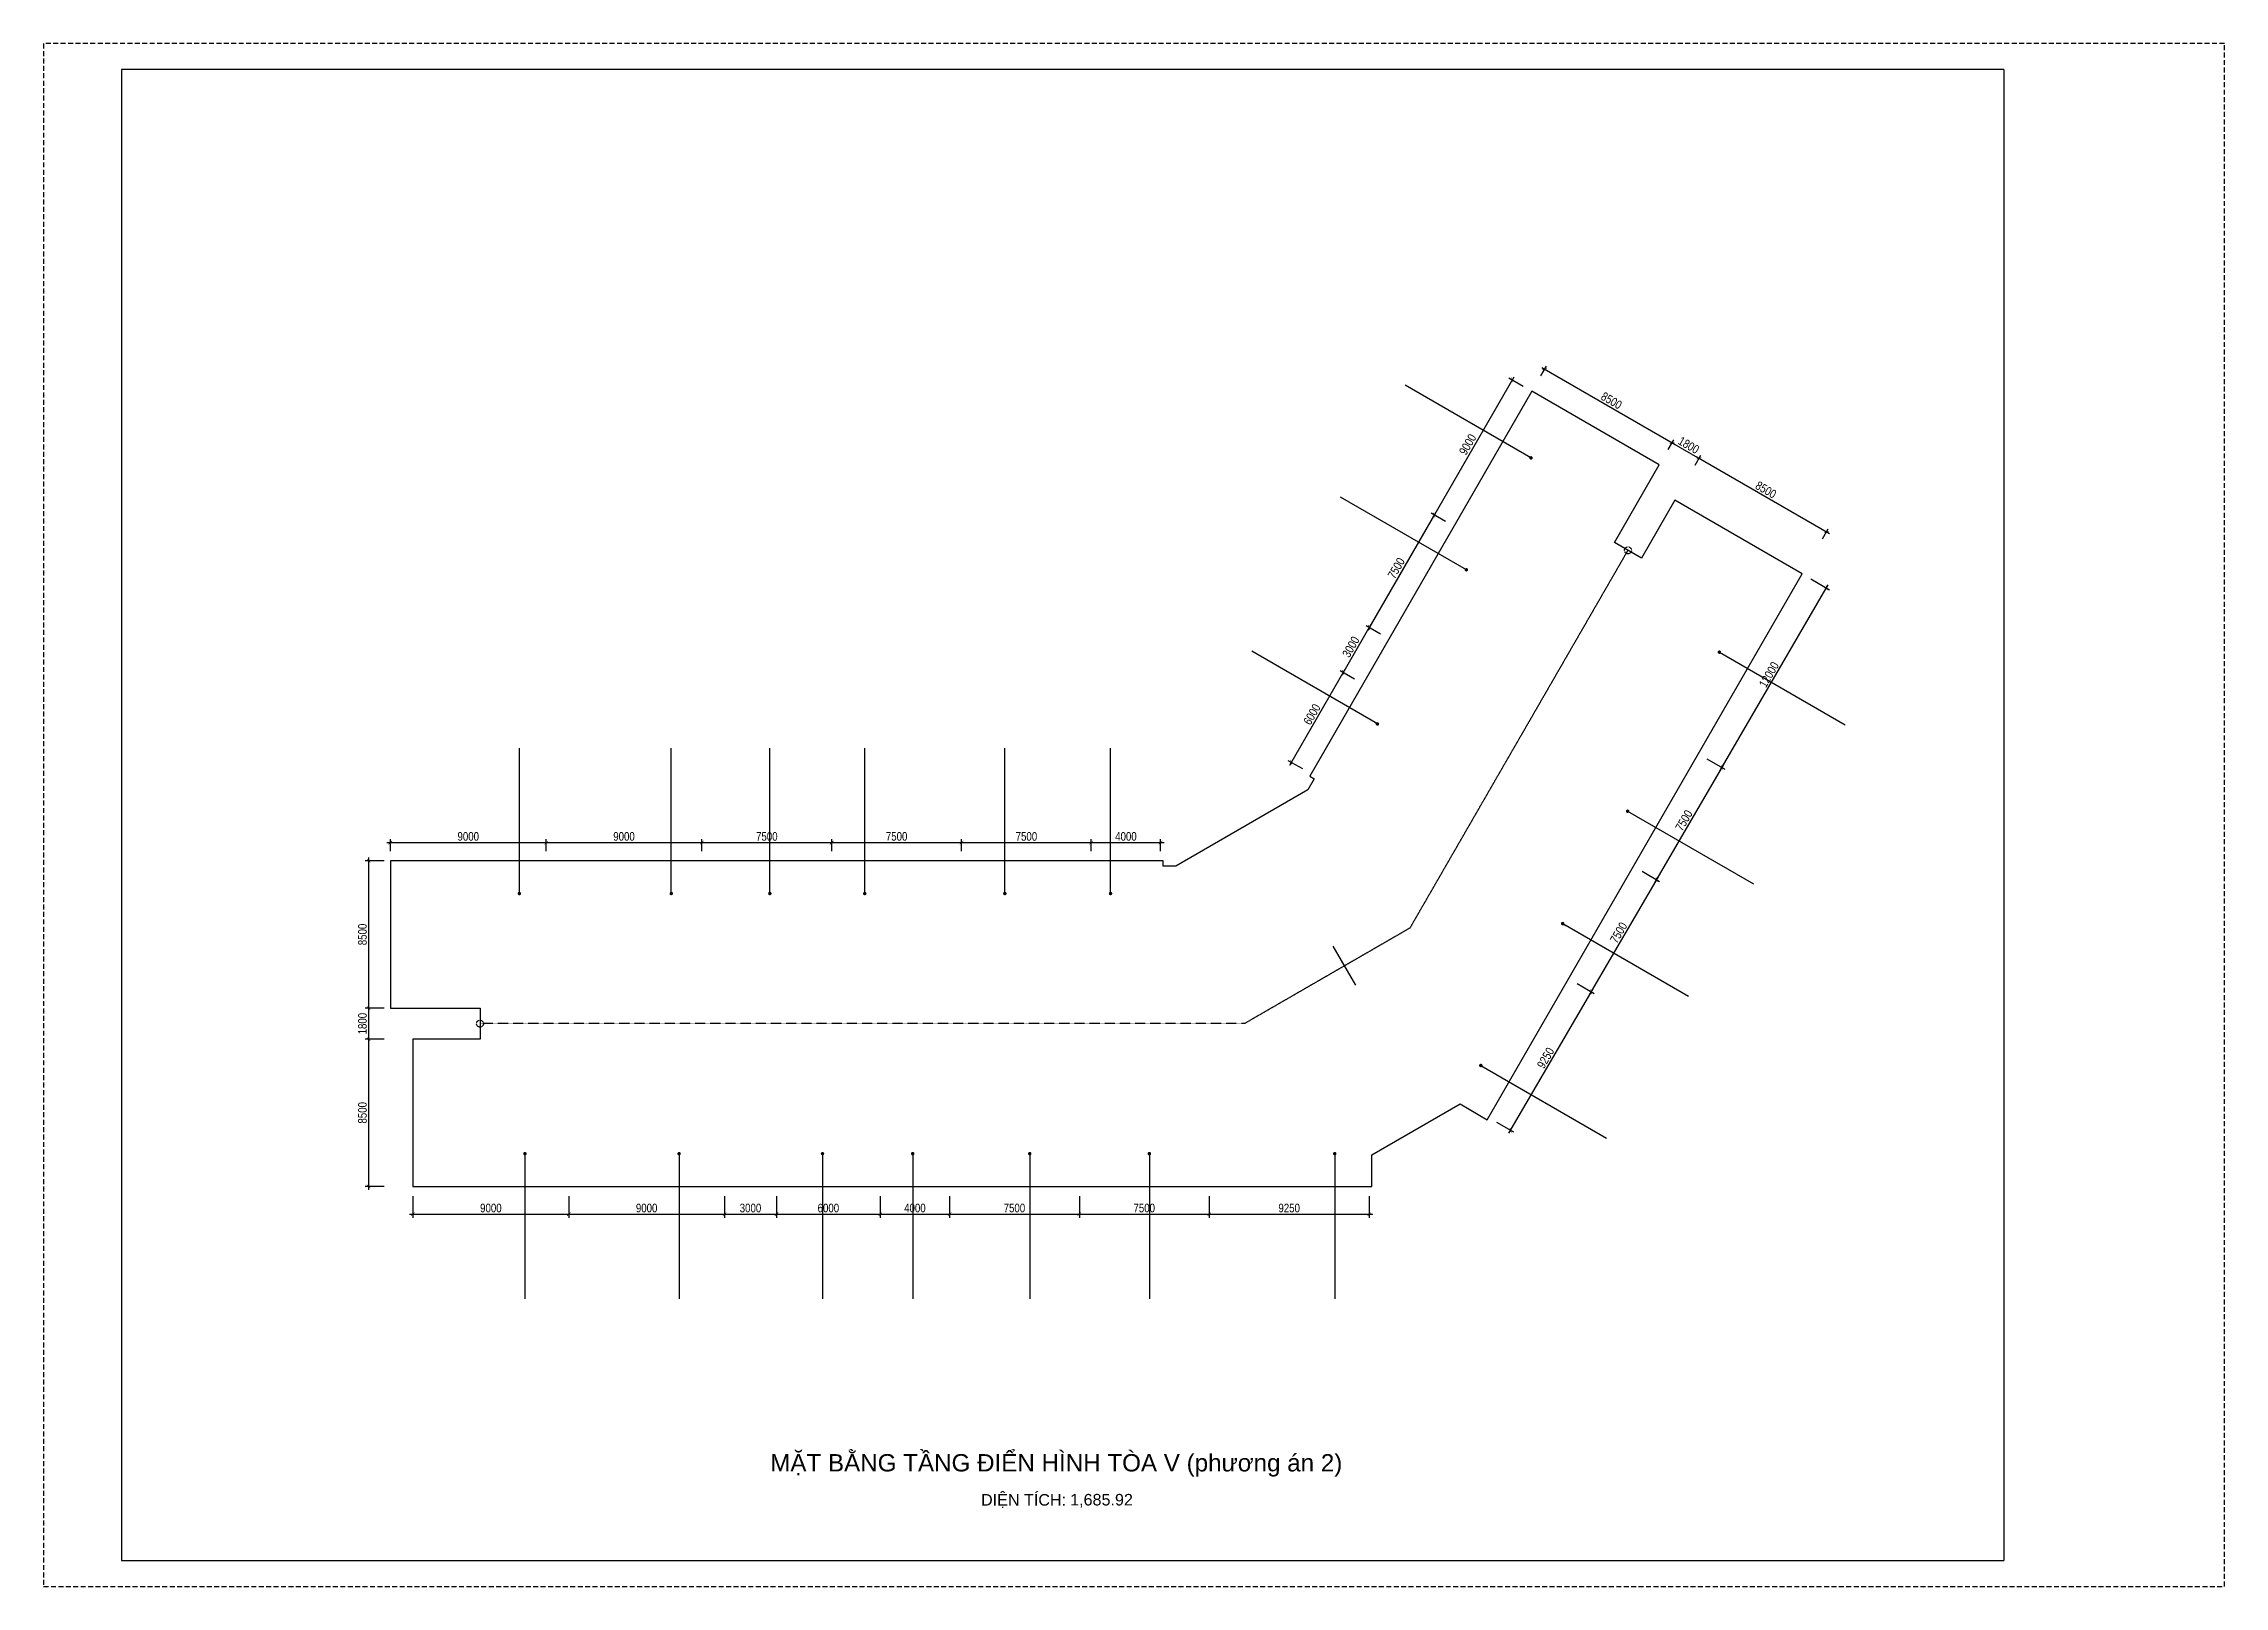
# Model space of a CAD drawing. Header units: millimetres. Extents: x 43 to 126043, y -89269 to -169.
import ezdxf
from ezdxf.enums import TextEntityAlignment as Align

# ---------------------------------------------------------------- set-up
doc = ezdxf.new("R2010")
doc.units = ezdxf.units.MM
doc.linetypes.add('HIDDEN', pattern=[9.525, 6.35, -3.175])
doc.layers.get('0').update_dxf_attribs({"color": 231})
doc.layers.get('DefPoints').update_dxf_attribs({"color": 191})
doc.layers.add('A-DIMS', color=8, linetype='Continuous')
doc.layers.add('MDI-BAO', color=1, linetype='Continuous')
doc.layers.add('A-TEXT', color=255, linetype='Continuous', lineweight=25)
doc.layers.add('MDI-HANHLANG', color=5, linetype='HIDDEN', plot=False)
doc.styles.add('250602-MB CO CAU CĂN HO X1-3A-1$0$style1', font='arial.ttf')
doc.styles.add('VTK_Arial', font='arial.ttf', dxfattribs={"width": 0.8})
doc.dimstyles.new('250602-MB CO CAU CĂN HO X1-3A-1$0$Dim_50', dxfattribs={"dimscale": 50, "dimtxt": 2, "dimasz": 1.5, "dimexe": 1, "dimexo": 0, "dimgap": 1, "dimtad": 1, "dimdec": 0, "dimlfac": -1, "dimzin": 12, "dimdsep": 46, "dimtxsty": '250602-MB CO CAU CĂN HO X1-3A-1$0$style1', "dimblk1": '250602-MB CO CAU CĂN HO X1-3A-1$0$_ARCHTICK', "dimblk2": '250602-MB CO CAU CĂN HO X1-3A-1$0$_ARCHTICK', "dimsah": 1, "dimcen": 1.5, "dimdle": 1.5, "dimclrd": 256, "dimclre": 256, "dimclrt": 2, "dimadec": 1, "dimazin": 3, "dimtm": 1e-09, "dimtfac": 0.416667, "dimtdec": 0, "dimtix": 1, "dimtmove": 2, "dimatfit": 3, "dimfxl": 7, "dimfxlon": 1, "dimtolj": 1, "dimtzin": 0, "dimlwd": -1, "dimlwe": -1, "dimarcsym": 1})
doc.dimstyles.new('A-2.5-DIM200', dxfattribs={"dimscale": 200, "dimtxt": 2.5, "dimasz": 1, "dimexe": 1, "dimexo": 0, "dimgap": 0.5, "dimtad": 1, "dimdec": 0, "dimzin": 12, "dimdsep": 46, "dimtxsty": 'VTK_Arial', "dimblk": 'ARCHTICK', "dimcen": 0, "dimdle": 1, "dimclrd": 256, "dimclre": 256, "dimclrt": 7, "dimadec": 1, "dimazin": 3, "dimtfac": 1, "dimtdec": 0, "dimtmove": 0, "dimatfit": 2, "dimfxl": 20, "dimtolj": 1, "dimtzin": 0, "dimlwd": -1, "dimlwe": -1, "dimarcsym": 0})

# ---------------------------------------------------------------- blocks, each defined once
blk = doc.blocks.new('VTK-A1_BoKhungTen')
at = {"layer": 'DefPoints', "linetype": 'HIDDEN', "ltscale": 0.3}
blk.add_lwpolyline([(0, -594), (840, -594), (840, 0), (0, 0)], close=True, dxfattribs=at)
at = {"layer": 'DefPoints'}
for points in [[(755, -10), (30, -10), (30, -584), (755, -584)], [(755, -10), (755, -584)]]:
    blk.add_lwpolyline(points, dxfattribs=at)
blk = doc.blocks.new('250602-MB CO CAU CĂN HO X1-3A-1$0$_ARCHTICK')
at = {"color": 0, "linetype": 'ByBlock', "const_width": 0.15}
blk.add_lwpolyline([(-0.5, -0.5), (0.5, 0.5)], dxfattribs=at)
blk = doc.blocks.new('_ArchTick')
at = {"color": 0, "linetype": 'ByBlock', "const_width": 0.15}
blk.add_lwpolyline([(-0.5, -0.5), (0.5, 0.5)], dxfattribs=at)
blk = doc.blocks.new('*D37')
at = {"layer": 'A-DIMS', "transparency": 16777216}
for p, q in [((19878, -46313), (29278, -46313)), ((20078, -46802), (20078, -46113)), ((29078, -46802), (29078, -46113))]:
    blk.add_line(p, q, dxfattribs=at)
at = {"layer": 'DefPoints', "color": 0, "transparency": 16777216}
for p in [(29078, -46313), (20078, -46802), (29078, -46802)]:
    blk.add_point(p, dxfattribs=at)
at = {"layer": 'A-DIMS', "transparency": 16777216, "xscale": 200, "yscale": 200, "zscale": 200, "rotation": 180}
blk.add_blockref('_ArchTick', (20078, -46313), dxfattribs=at)
at = {"layer": 'A-DIMS', "transparency": 16777216, "xscale": 200, "yscale": 200, "zscale": 200}
blk.add_blockref('_ArchTick', (29078, -46313), dxfattribs=at)
at = {"layer": 'A-DIMS', "color": 7, "transparency": 16777216, "insert": (24578, -45958), "char_height": 500, "attachment_point": 5, "style": 'VTK_Arial'}
blk.add_mtext('\\A1;9000', dxfattribs=at)
blk = doc.blocks.new('*D38')
at = {"layer": 'A-DIMS', "transparency": 16777216}
for p, q in [((28878, -46313), (38278, -46313)), ((29078, -46802), (29078, -46113)), ((38078, -46802), (38078, -46113))]:
    blk.add_line(p, q, dxfattribs=at)
at = {"layer": 'DefPoints', "color": 0, "transparency": 16777216}
for p in [(38078, -46313), (29078, -46802), (38078, -46802)]:
    blk.add_point(p, dxfattribs=at)
at = {"layer": 'A-DIMS', "transparency": 16777216, "xscale": 200, "yscale": 200, "zscale": 200, "rotation": 180}
blk.add_blockref('_ArchTick', (29078, -46313), dxfattribs=at)
at = {"layer": 'A-DIMS', "transparency": 16777216, "xscale": 200, "yscale": 200, "zscale": 200}
blk.add_blockref('_ArchTick', (38078, -46313), dxfattribs=at)
at = {"layer": 'A-DIMS', "color": 7, "transparency": 16777216, "insert": (33578, -45958), "char_height": 500, "attachment_point": 5, "style": 'VTK_Arial'}
blk.add_mtext('\\A1;9000', dxfattribs=at)
blk = doc.blocks.new('*D39')
at = {"layer": 'A-DIMS', "transparency": 16777216}
for p, q in [((37878, -46313), (45778, -46313)), ((38078, -46802), (38078, -46113)), ((45578, -46802), (45578, -46113))]:
    blk.add_line(p, q, dxfattribs=at)
at = {"layer": 'DefPoints', "color": 0, "transparency": 16777216}
for p in [(45578, -46313), (38078, -46802), (45578, -46802)]:
    blk.add_point(p, dxfattribs=at)
at = {"layer": 'A-DIMS', "transparency": 16777216, "xscale": 200, "yscale": 200, "zscale": 200, "rotation": 180}
blk.add_blockref('_ArchTick', (38078, -46313), dxfattribs=at)
at = {"layer": 'A-DIMS', "transparency": 16777216, "xscale": 200, "yscale": 200, "zscale": 200}
blk.add_blockref('_ArchTick', (45578, -46313), dxfattribs=at)
at = {"layer": 'A-DIMS', "color": 7, "transparency": 16777216, "insert": (41828, -45958), "char_height": 500, "attachment_point": 5, "style": 'VTK_Arial'}
blk.add_mtext('\\A1;7500', dxfattribs=at)
blk = doc.blocks.new('*D40')
at = {"layer": 'A-DIMS', "transparency": 16777216}
for p, q in [((45378, -46313), (53278, -46313)), ((45578, -46802), (45578, -46113)), ((53078, -46801), (53078, -46113))]:
    blk.add_line(p, q, dxfattribs=at)
at = {"layer": 'DefPoints', "color": 0, "transparency": 16777216}
for p in [(53078, -46313), (45578, -46802), (53078, -46801)]:
    blk.add_point(p, dxfattribs=at)
at = {"layer": 'A-DIMS', "transparency": 16777216, "xscale": 200, "yscale": 200, "zscale": 200, "rotation": 180}
blk.add_blockref('_ArchTick', (45578, -46313), dxfattribs=at)
at = {"layer": 'A-DIMS', "transparency": 16777216, "xscale": 200, "yscale": 200, "zscale": 200}
blk.add_blockref('_ArchTick', (53078, -46313), dxfattribs=at)
at = {"layer": 'A-DIMS', "color": 7, "transparency": 16777216, "insert": (49328, -45958), "char_height": 500, "attachment_point": 5, "style": 'VTK_Arial'}
blk.add_mtext('\\A1;7500', dxfattribs=at)
blk = doc.blocks.new('*D41')
at = {"layer": 'A-DIMS', "transparency": 16777216}
for p, q in [((52878, -46313), (60778, -46313)), ((53078, -46801), (53078, -46113)), ((60578, -46801), (60578, -46113))]:
    blk.add_line(p, q, dxfattribs=at)
at = {"layer": 'DefPoints', "color": 0, "transparency": 16777216}
for p in [(60578, -46313), (53078, -46801), (60578, -46801)]:
    blk.add_point(p, dxfattribs=at)
at = {"layer": 'A-DIMS', "transparency": 16777216, "xscale": 200, "yscale": 200, "zscale": 200, "rotation": 180}
blk.add_blockref('_ArchTick', (53078, -46313), dxfattribs=at)
at = {"layer": 'A-DIMS', "transparency": 16777216, "xscale": 200, "yscale": 200, "zscale": 200}
blk.add_blockref('_ArchTick', (60578, -46313), dxfattribs=at)
at = {"layer": 'A-DIMS', "color": 7, "transparency": 16777216, "insert": (56828, -45958), "char_height": 500, "attachment_point": 5, "style": 'VTK_Arial'}
blk.add_mtext('\\A1;7500', dxfattribs=at)
blk = doc.blocks.new('*D42')
at = {"layer": 'A-DIMS', "transparency": 16777216}
for p, q in [((60378, -46313), (64778, -46313)), ((60578, -46801), (60578, -46113)), ((64578, -46801), (64578, -46113))]:
    blk.add_line(p, q, dxfattribs=at)
at = {"layer": 'DefPoints', "color": 0, "transparency": 16777216}
for p in [(64578, -46313), (60578, -46801), (64578, -46801)]:
    blk.add_point(p, dxfattribs=at)
at = {"layer": 'A-DIMS', "transparency": 16777216, "xscale": 200, "yscale": 200, "zscale": 200, "rotation": 180}
blk.add_blockref('_ArchTick', (60578, -46313), dxfattribs=at)
at = {"layer": 'A-DIMS', "transparency": 16777216, "xscale": 200, "yscale": 200, "zscale": 200}
blk.add_blockref('_ArchTick', (64578, -46313), dxfattribs=at)
at = {"layer": 'A-DIMS', "color": 7, "transparency": 16777216, "insert": (62578, -45958), "char_height": 500, "attachment_point": 5, "style": 'VTK_Arial'}
blk.add_mtext('\\A1;4000', dxfattribs=at)
blk = doc.blocks.new('*D43')
at = {"layer": 'A-DIMS', "transparency": 16777216}
for p, q in [((84982, -19426), (80282, -27566)), ((85538, -19977), (84709, -19499)), ((81038, -27772), (80209, -27293))]:
    blk.add_line(p, q, dxfattribs=at)
at = {"layer": 'DefPoints', "color": 0, "transparency": 16777216}
for p in [(85538, -19977, 0), (80382, -27393), (81038, -27772, 0)]:
    blk.add_point(p, dxfattribs=at)
at = {"layer": 'A-DIMS', "transparency": 16777216, "xscale": 200, "yscale": 200, "zscale": 200}
for p, rotation in [((84882, -19599), 60.00068437545922), ((80382, -27393), 240.0006843754592)]:
    blk.add_blockref('_ArchTick', p, dxfattribs=dict(at, rotation=rotation))
at = {"layer": 'A-DIMS', "color": 7, "transparency": 16777216, "insert": (82325, -23318), "char_height": 500, "attachment_point": 5, "rotation": 60.00068, "style": 'VTK_Arial'}
blk.add_mtext('\\A1;9000', dxfattribs=at)
blk = doc.blocks.new('*D44')
at = {"layer": 'A-DIMS', "transparency": 16777216}
for p, q in [((80482, -27220), (76533, -34062)), ((81038, -27772), (80209, -27293)), ((77289, -34267), (76459, -33788))]:
    blk.add_line(p, q, dxfattribs=at)
at = {"layer": 'DefPoints', "color": 0, "transparency": 16777216}
for p in [(81038, -27772, 0), (76633, -33888), (77289, -34267, 0)]:
    blk.add_point(p, dxfattribs=at)
at = {"layer": 'A-DIMS', "transparency": 16777216, "xscale": 200, "yscale": 200, "zscale": 200}
for p, rotation in [((80382, -27393), 60.00068437545922), ((76633, -33888), 240.0006843754592)]:
    blk.add_blockref('_ArchTick', p, dxfattribs=dict(at, rotation=rotation))
at = {"layer": 'A-DIMS', "color": 7, "transparency": 16777216, "insert": (78200, -30463), "char_height": 500, "attachment_point": 5, "rotation": 60.00068, "style": 'VTK_Arial'}
blk.add_mtext('\\A1;7500', dxfattribs=at)
blk = doc.blocks.new('*D45')
at = {"layer": 'A-DIMS', "transparency": 16777216}
for p, q in [((76733, -33715), (75033, -36660)), ((77289, -34267), (76459, -33788)), ((75789, -36865), (74959, -36386))]:
    blk.add_line(p, q, dxfattribs=at)
at = {"layer": 'DefPoints', "color": 0, "transparency": 16777216}
for p in [(77289, -34267, 0), (75133, -36486), (75789, -36865)]:
    blk.add_point(p, dxfattribs=at)
at = {"layer": 'A-DIMS', "transparency": 16777216, "xscale": 200, "yscale": 200, "zscale": 200}
for p, rotation in [((76633, -33888), 60.00068437545922), ((75133, -36486), 240.0006843754592)]:
    blk.add_blockref('_ArchTick', p, dxfattribs=dict(at, rotation=rotation))
at = {"layer": 'A-DIMS', "color": 7, "transparency": 16777216, "insert": (75575, -35010), "char_height": 500, "attachment_point": 5, "rotation": 60.00068, "style": 'VTK_Arial'}
blk.add_mtext('\\A1;3000', dxfattribs=at)
blk = doc.blocks.new('*D46')
at = {"layer": 'A-DIMS', "transparency": 16777216}
for p, q in [((75233, -36313), (72033, -41856)), ((75789, -36865), (74959, -36386)), ((72789, -42061), (71959, -41583))]:
    blk.add_line(p, q, dxfattribs=at)
at = {"layer": 'DefPoints', "color": 0, "transparency": 16777216}
for p in [(75789, -36865), (72133, -41683), (72789, -42061)]:
    blk.add_point(p, dxfattribs=at)
at = {"layer": 'A-DIMS', "transparency": 16777216, "xscale": 200, "yscale": 200, "zscale": 200}
for p, rotation in [((75133, -36486), 60.00068437545922), ((72133, -41683), 240.0006843754592)]:
    blk.add_blockref('_ArchTick', p, dxfattribs=dict(at, rotation=rotation))
at = {"layer": 'A-DIMS', "color": 7, "transparency": 16777216, "insert": (73325, -38907), "char_height": 500, "attachment_point": 5, "rotation": 60.00068, "style": 'VTK_Arial'}
blk.add_mtext('\\A1;6000', dxfattribs=at)
blk = doc.blocks.new('*D48')
at = {"layer": 'A-DIMS', "transparency": 16777216}
for p, q in [((21385, -66735), (21385, -67976)), ((30385, -66735), (30385, -67976)), ((21185, -67776), (30585, -67776))]:
    blk.add_line(p, q, dxfattribs=at)
at = {"layer": 'DefPoints', "color": 0, "transparency": 16777216}
for p in [(21385, -66735, 0), (30385, -66735, 0), (30385, -67776)]:
    blk.add_point(p, dxfattribs=at)
at = {"layer": 'A-DIMS', "transparency": 16777216, "xscale": 200, "yscale": 200, "zscale": 200, "rotation": 180}
blk.add_blockref('_ArchTick', (21385, -67776), dxfattribs=at)
at = {"layer": 'A-DIMS', "transparency": 16777216, "xscale": 200, "yscale": 200, "zscale": 200}
blk.add_blockref('_ArchTick', (30385, -67776), dxfattribs=at)
at = {"layer": 'A-DIMS', "color": 7, "transparency": 16777216, "insert": (25885, -67420), "char_height": 500, "attachment_point": 5, "style": 'VTK_Arial'}
blk.add_mtext('\\A1;9000', dxfattribs=at)
blk = doc.blocks.new('*D49')
at = {"layer": 'A-DIMS', "transparency": 16777216}
for p, q in [((30385, -66735), (30385, -67976)), ((39385, -66735), (39385, -67976)), ((30185, -67776), (39585, -67776))]:
    blk.add_line(p, q, dxfattribs=at)
at = {"layer": 'DefPoints', "color": 0, "transparency": 16777216}
for p in [(30385, -66735, 0), (39385, -66735, 0), (39385, -67776)]:
    blk.add_point(p, dxfattribs=at)
at = {"layer": 'A-DIMS', "transparency": 16777216, "xscale": 200, "yscale": 200, "zscale": 200}
for p, rotation in [((30385, -67776), 179.9999999999999), ((39385, -67776), 359.9999999999999)]:
    blk.add_blockref('_ArchTick', p, dxfattribs=dict(at, rotation=rotation))
at = {"layer": 'A-DIMS', "color": 7, "transparency": 16777216, "insert": (34885, -67420), "char_height": 500, "attachment_point": 5, "style": 'VTK_Arial'}
blk.add_mtext('\\A1;9000', dxfattribs=at)
blk = doc.blocks.new('*D50')
at = {"layer": 'A-DIMS', "transparency": 16777216}
for p, q in [((39385, -66735), (39385, -67976)), ((42385, -66735), (42385, -67976)), ((39185, -67776), (42585, -67776))]:
    blk.add_line(p, q, dxfattribs=at)
at = {"layer": 'DefPoints', "color": 0, "transparency": 16777216}
for p in [(39385, -66735, 0), (42385, -66735, 0), (42385, -67776)]:
    blk.add_point(p, dxfattribs=at)
at = {"layer": 'A-DIMS', "transparency": 16777216, "xscale": 200, "yscale": 200, "zscale": 200}
for p, rotation in [((39385, -67776), 179.9999999999999), ((42385, -67776), 359.9999999999999)]:
    blk.add_blockref('_ArchTick', p, dxfattribs=dict(at, rotation=rotation))
at = {"layer": 'A-DIMS', "color": 7, "transparency": 16777216, "insert": (40885, -67420), "char_height": 500, "attachment_point": 5, "style": 'VTK_Arial'}
blk.add_mtext('\\A1;3000', dxfattribs=at)
blk = doc.blocks.new('*D51')
at = {"layer": 'A-DIMS', "transparency": 16777216}
for p, q in [((42385, -66735), (42385, -67976)), ((48385, -66735), (48385, -67976)), ((42185, -67776), (48585, -67776))]:
    blk.add_line(p, q, dxfattribs=at)
at = {"layer": 'DefPoints', "color": 0, "transparency": 16777216}
for p in [(42385, -66735, 0), (48385, -66735, 0), (48385, -67776)]:
    blk.add_point(p, dxfattribs=at)
at = {"layer": 'A-DIMS', "transparency": 16777216, "xscale": 200, "yscale": 200, "zscale": 200}
for p, rotation in [((42385, -67776), 179.9999999999999), ((48385, -67776), 359.9999999999999)]:
    blk.add_blockref('_ArchTick', p, dxfattribs=dict(at, rotation=rotation))
at = {"layer": 'A-DIMS', "color": 7, "transparency": 16777216, "insert": (45385, -67420), "char_height": 500, "attachment_point": 5, "style": 'VTK_Arial'}
blk.add_mtext('\\A1;6000', dxfattribs=at)
blk = doc.blocks.new('*D52')
at = {"layer": 'A-DIMS', "transparency": 16777216}
for p, q in [((48385, -66735), (48385, -67976)), ((52385, -66735), (52385, -67976)), ((48185, -67776), (52585, -67776))]:
    blk.add_line(p, q, dxfattribs=at)
at = {"layer": 'DefPoints', "color": 0, "transparency": 16777216}
for p in [(48385, -66735, 0), (52385, -66735, 0), (52385, -67776)]:
    blk.add_point(p, dxfattribs=at)
at = {"layer": 'A-DIMS', "transparency": 16777216, "xscale": 200, "yscale": 200, "zscale": 200}
for p, rotation in [((48385, -67776), 179.9999999999999), ((52385, -67776), 359.9999999999999)]:
    blk.add_blockref('_ArchTick', p, dxfattribs=dict(at, rotation=rotation))
at = {"layer": 'A-DIMS', "color": 7, "transparency": 16777216, "insert": (50385, -67420), "char_height": 500, "attachment_point": 5, "style": 'VTK_Arial'}
blk.add_mtext('\\A1;4000', dxfattribs=at)
blk = doc.blocks.new('*D53')
at = {"layer": 'A-DIMS', "transparency": 16777216}
for p, q in [((52385, -66735), (52385, -67976)), ((59885, -66735), (59885, -67976)), ((52185, -67776), (60085, -67776))]:
    blk.add_line(p, q, dxfattribs=at)
at = {"layer": 'DefPoints', "color": 0, "transparency": 16777216}
for p in [(52385, -66735, 0), (59885, -66735, 0), (59885, -67776)]:
    blk.add_point(p, dxfattribs=at)
at = {"layer": 'A-DIMS', "transparency": 16777216, "xscale": 200, "yscale": 200, "zscale": 200}
for p, rotation in [((52385, -67776), 179.9999999999999), ((59885, -67776), 359.9999999999999)]:
    blk.add_blockref('_ArchTick', p, dxfattribs=dict(at, rotation=rotation))
at = {"layer": 'A-DIMS', "color": 7, "transparency": 16777216, "insert": (56135, -67420), "char_height": 500, "attachment_point": 5, "style": 'VTK_Arial'}
blk.add_mtext('\\A1;7500', dxfattribs=at)
blk = doc.blocks.new('*D54')
at = {"layer": 'A-DIMS', "transparency": 16777216}
for p, q in [((59885, -66735), (59885, -67976)), ((67385, -66735), (67385, -67976)), ((59685, -67776), (67585, -67776))]:
    blk.add_line(p, q, dxfattribs=at)
at = {"layer": 'DefPoints', "color": 0, "transparency": 16777216}
for p in [(59885, -66735, 0), (67385, -66735, 0), (67385, -67776)]:
    blk.add_point(p, dxfattribs=at)
at = {"layer": 'A-DIMS', "transparency": 16777216, "xscale": 200, "yscale": 200, "zscale": 200}
for p, rotation in [((59885, -67776), 179.9999999999999), ((67385, -67776), 359.9999999999999)]:
    blk.add_blockref('_ArchTick', p, dxfattribs=dict(at, rotation=rotation))
at = {"layer": 'A-DIMS', "color": 7, "transparency": 16777216, "insert": (63635, -67420), "char_height": 500, "attachment_point": 5, "style": 'VTK_Arial'}
blk.add_mtext('\\A1;7500', dxfattribs=at)
blk = doc.blocks.new('*D55')
at = {"layer": 'A-DIMS', "transparency": 16777216}
for p, q in [((67385, -66735), (67385, -67976)), ((76635, -66735), (76635, -67976)), ((67185, -67776), (76835, -67776))]:
    blk.add_line(p, q, dxfattribs=at)
at = {"layer": 'DefPoints', "color": 0, "transparency": 16777216}
for p in [(67385, -66735, 0), (76635, -66735, 0), (76635, -67776)]:
    blk.add_point(p, dxfattribs=at)
at = {"layer": 'A-DIMS', "transparency": 16777216, "xscale": 200, "yscale": 200, "zscale": 200}
for p, rotation in [((67385, -67776), 179.9999999999999), ((76635, -67776), 359.9999999999999)]:
    blk.add_blockref('_ArchTick', p, dxfattribs=dict(at, rotation=rotation))
at = {"layer": 'A-DIMS', "color": 7, "transparency": 16777216, "insert": (72010, -67420), "char_height": 500, "attachment_point": 5, "style": 'VTK_Arial'}
blk.add_mtext('\\A1;9250', dxfattribs=at)
blk = doc.blocks.new('*D56')
at = {"layer": 'A-DIMS', "transparency": 16777216}
for p, q in [((84705, -63098), (89564, -54761)), ((88648, -54459), (89636, -55035)), ((83990, -62451), (84978, -63026))]:
    blk.add_line(p, q, dxfattribs=at)
at = {"layer": 'DefPoints', "color": 0, "transparency": 16777216}
for p in [(88648, -54459, 0), (89463, -54934), (83990, -62451, 0)]:
    blk.add_point(p, dxfattribs=at)
at = {"layer": 'A-DIMS', "transparency": 16777216, "xscale": 200, "yscale": 200, "zscale": 200}
for p, rotation in [((89463, -54934), 59.76441976149293), ((84805, -62926), 239.7644197614929)]:
    blk.add_blockref('_ArchTick', p, dxfattribs=dict(at, rotation=rotation))
at = {"layer": 'A-DIMS', "color": 7, "transparency": 16777216, "insert": (86827, -58751), "char_height": 500, "attachment_point": 5, "rotation": 59.76442, "style": 'VTK_Arial'}
blk.add_mtext('\\A1;9250', dxfattribs=at)
blk = doc.blocks.new('*D57')
at = {"layer": 'A-DIMS', "transparency": 16777216}
for p, q in [((89363, -55107), (93341, -48281)), ((92398, -47964), (93413, -48555)), ((88648, -54459), (89636, -55035))]:
    blk.add_line(p, q, dxfattribs=at)
at = {"layer": 'DefPoints', "color": 0, "transparency": 16777216}
for p in [(92398, -47964, 0), (93240, -48454), (88648, -54459, 0)]:
    blk.add_point(p, dxfattribs=at)
at = {"layer": 'A-DIMS', "transparency": 16777216, "xscale": 200, "yscale": 200, "zscale": 200}
for p, rotation in [((93240, -48454), 59.76441976149292), ((89463, -54934), 239.7644197614929)]:
    blk.add_blockref('_ArchTick', p, dxfattribs=dict(at, rotation=rotation))
at = {"layer": 'A-DIMS', "color": 7, "transparency": 16777216, "insert": (91045, -51515), "char_height": 500, "attachment_point": 5, "rotation": 59.76442, "style": 'VTK_Arial'}
blk.add_mtext('\\A1;7500', dxfattribs=at)
blk = doc.blocks.new('*D58')
at = {"layer": 'A-DIMS', "transparency": 16777216}
for p, q in [((96148, -41468), (97190, -42075)), ((93139, -48627), (97117, -41802)), ((92398, -47964), (93413, -48555))]:
    blk.add_line(p, q, dxfattribs=at)
at = {"layer": 'DefPoints', "color": 0, "transparency": 16777216}
for p in [(96148, -41468, 0), (97017, -41975), (92398, -47964, 0)]:
    blk.add_point(p, dxfattribs=at)
at = {"layer": 'A-DIMS', "transparency": 16777216, "xscale": 200, "yscale": 200, "zscale": 200}
for p, rotation in [((97017, -41975), 59.76441976149292), ((93240, -48454), 239.7644197614929)]:
    blk.add_blockref('_ArchTick', p, dxfattribs=dict(at, rotation=rotation))
at = {"layer": 'A-DIMS', "color": 7, "transparency": 16777216, "insert": (94821, -45036), "char_height": 500, "attachment_point": 5, "rotation": 59.76442, "style": 'VTK_Arial'}
blk.add_mtext('\\A1;7500', dxfattribs=at)
blk = doc.blocks.new('*D59')
at = {"layer": 'A-DIMS', "transparency": 16777216}
for p, q in [((96916, -42147), (103160, -31434)), ((102148, -31076), (103232, -31708)), ((96148, -41468), (97190, -42075))]:
    blk.add_line(p, q, dxfattribs=at)
at = {"layer": 'DefPoints', "color": 0, "transparency": 16777216}
for p in [(102148, -31076, 0), (103059, -31607), (96148, -41468, 0)]:
    blk.add_point(p, dxfattribs=at)
at = {"layer": 'A-DIMS', "transparency": 16777216, "xscale": 200, "yscale": 200, "zscale": 200}
for p, rotation in [((103059, -31607), 59.76441976149292), ((97017, -41975), 239.7644197614929)]:
    blk.add_blockref('_ArchTick', p, dxfattribs=dict(at, rotation=rotation))
at = {"layer": 'A-DIMS', "color": 7, "transparency": 16777216, "insert": (99731, -36612), "char_height": 500, "attachment_point": 5, "rotation": 59.76442, "style": 'VTK_Arial'}
blk.add_mtext('\\A1;12000', dxfattribs=at)
blk = doc.blocks.new('*D60')
at = {"layer": 'A-DIMS', "transparency": 16777216}
for p, q in [((19720, -47368), (18622, -47368)), ((18822, -47168), (18822, -56068)), ((19720, -55868), (18622, -55868))]:
    blk.add_line(p, q, dxfattribs=at)
at = {"layer": 'DefPoints', "color": 0, "transparency": 16777216}
for p in [(19720, -47368), (18822, -55868), (19720, -55868)]:
    blk.add_point(p, dxfattribs=at)
at = {"layer": 'A-DIMS', "transparency": 16777216, "xscale": 200, "yscale": 200, "zscale": 200}
for p, rotation in [((18822, -47368), 90), ((18822, -55868), 270)]:
    blk.add_blockref('_ArchTick', p, dxfattribs=dict(at, rotation=rotation))
at = {"layer": 'A-DIMS', "color": 7, "transparency": 16777216, "insert": (18466, -51618), "char_height": 500, "attachment_point": 5, "rotation": 90, "style": 'VTK_Arial'}
blk.add_mtext('\\A1;8500', dxfattribs=at)
blk = doc.blocks.new('*D61')
at = {"layer": 'A-DIMS', "transparency": 16777216}
for p, q in [((19720, -55868), (18622, -55868)), ((18822, -55668), (18822, -57868)), ((19720, -57668), (18622, -57668))]:
    blk.add_line(p, q, dxfattribs=at)
at = {"layer": 'DefPoints', "color": 0, "transparency": 16777216}
for p in [(19720, -55868), (18822, -57668), (19720, -57668)]:
    blk.add_point(p, dxfattribs=at)
at = {"layer": 'A-DIMS', "transparency": 16777216, "xscale": 200, "yscale": 200, "zscale": 200}
for p, rotation in [((18822, -55868), 90), ((18822, -57668), 270)]:
    blk.add_blockref('_ArchTick', p, dxfattribs=dict(at, rotation=rotation))
at = {"layer": 'A-DIMS', "color": 7, "transparency": 16777216, "insert": (18466, -56768), "char_height": 500, "attachment_point": 5, "rotation": 90, "style": 'VTK_Arial'}
blk.add_mtext('\\A1;1800', dxfattribs=at)
blk = doc.blocks.new('*D62')
at = {"layer": 'A-DIMS', "transparency": 16777216}
for p, q in [((19720, -57668), (18622, -57668)), ((18822, -57468), (18822, -66368)), ((19720, -66168), (18622, -66168))]:
    blk.add_line(p, q, dxfattribs=at)
at = {"layer": 'DefPoints', "color": 0, "transparency": 16777216}
for p in [(19720, -57668), (18822, -66168), (19720, -66168)]:
    blk.add_point(p, dxfattribs=at)
at = {"layer": 'A-DIMS', "transparency": 16777216, "xscale": 200, "yscale": 200, "zscale": 200}
for p, rotation in [((18822, -57668), 90), ((18822, -66168), 270)]:
    blk.add_blockref('_ArchTick', p, dxfattribs=dict(at, rotation=rotation))
at = {"layer": 'A-DIMS', "color": 7, "transparency": 16777216, "insert": (18466, -61918), "char_height": 500, "attachment_point": 5, "rotation": 90, "style": 'VTK_Arial'}
blk.add_mtext('\\A1;8500', dxfattribs=at)
blk = doc.blocks.new('*D63')
at = {"layer": 'A-DIMS', "transparency": 16777216}
for p, q in [((86548, -19361), (86874, -18796)), ((86601, -18870), (94308, -23319)), ((93910, -23611), (94235, -23046))]:
    blk.add_line(p, q, dxfattribs=at)
at = {"layer": 'DefPoints', "color": 0, "transparency": 16777216}
for p in [(86548, -19361), (93910, -23611), (94135, -23219)]:
    blk.add_point(p, dxfattribs=at)
at = {"layer": 'A-DIMS', "transparency": 16777216, "xscale": 200, "yscale": 200, "zscale": 200}
for p, rotation in [((86774, -18970), 150.0006843755006), ((94135, -23219), 330.0006843755006)]:
    blk.add_blockref('_ArchTick', p, dxfattribs=dict(at, rotation=rotation))
at = {"layer": 'A-DIMS', "color": 7, "transparency": 16777216, "insert": (90632, -20787), "char_height": 500, "attachment_point": 5, "rotation": 330.00068, "style": 'VTK_Arial'}
blk.add_mtext('\\A1;8500', dxfattribs=at)
blk = doc.blocks.new('*D64')
at = {"layer": 'A-DIMS', "transparency": 16777216}
for p, q in [((93910, -23611), (94235, -23046)), ((93962, -23119), (95868, -24220)), ((95469, -24511), (95794, -23946))]:
    blk.add_line(p, q, dxfattribs=at)
at = {"layer": 'DefPoints', "color": 0, "transparency": 16777216}
for p in [(93910, -23611), (95469, -24511), (95694, -24120)]:
    blk.add_point(p, dxfattribs=at)
at = {"layer": 'A-DIMS', "transparency": 16777216, "xscale": 200, "yscale": 200, "zscale": 200}
for p, rotation in [((94135, -23219), 150.0006843754592), ((95694, -24120), 330.0006843754592)]:
    blk.add_blockref('_ArchTick', p, dxfattribs=dict(at, rotation=rotation))
at = {"layer": 'A-DIMS', "color": 7, "transparency": 16777216, "insert": (95093, -23362), "char_height": 500, "attachment_point": 5, "rotation": 330.00068, "style": 'VTK_Arial'}
blk.add_mtext('\\A1;1800', dxfattribs=at)
blk = doc.blocks.new('*D65')
at = {"layer": 'A-DIMS', "transparency": 16777216}
for p, q in [((95469, -24511), (95794, -23946)), ((95521, -24020), (103229, -28470)), ((102830, -28761), (103156, -28196))]:
    blk.add_line(p, q, dxfattribs=at)
at = {"layer": 'DefPoints', "color": 0, "transparency": 16777216}
for p in [(95469, -24511), (102830, -28761), (103056, -28370)]:
    blk.add_point(p, dxfattribs=at)
at = {"layer": 'A-DIMS', "transparency": 16777216, "xscale": 200, "yscale": 200, "zscale": 200}
for p, rotation in [((95694, -24120), 150.0006843754592), ((103056, -28370), 330.0006843754592)]:
    blk.add_blockref('_ArchTick', p, dxfattribs=dict(at, rotation=rotation))
at = {"layer": 'A-DIMS', "color": 7, "transparency": 16777216, "insert": (99553, -25937), "char_height": 500, "attachment_point": 5, "rotation": 330.00068, "style": 'VTK_Arial'}
blk.add_mtext('\\A1;8500', dxfattribs=at)

msp = doc.modelspace()

# ---------------------------------------------------------------- linework, layer by layer
at = {"layer": 'A-DIMS'}
msp.add_line((74538.4, -52302.5, 0), (75838.4, -54554.2, 0), dxfattribs=at)
at = {"layer": 'MDI-BAO'}
msp.add_lwpolyline([(101656.7, -30792.3), (94295.8, -26542.8), (92366.7, -29883.7), (90807.6, -28983.5), (93384.9, -24490.2), (86036.5, -20247.7), (73204.2, -42474.4), (73461.7, -42623.1), (73090.8, -43265.5), (65469.8, -47665.5), (64727.9, -47665.5), (64727.9, -47368), (20077.9, -47368), (20077.9, -55868.2), (25257.9, -55868), (25257.9, -57668), (21384.8, -57668.4), (21384.8, -66168.2), (76784.8, -66168.1), (76784.8, -64350.1), (81882.5, -61406.8), (83457, -62315.9)], close=True, dxfattribs=at)
at = {"layer": 'MDI-HANHLANG'}
for p, q in [((79007.1, -51223.6), (91587.4, -29433.8)), ((69403.6, -56768.2, 0), (79007.1, -51223.6, 0)), ((69403.6, -56768.2), (25257.9, -56768.2))]:
    msp.add_line(p, q, dxfattribs=at)
for centre in [(91587.1, -29433.6), (25257.9, -56768)]:
    msp.add_circle(centre, 200, dxfattribs=at)

# ---------------------------------------------------------------- block references
at = {"layer": 'DefPoints', "xscale": 150, "yscale": 150, "zscale": 150}
msp.add_blockref('VTK-A1_BoKhungTen', (43.4, -168.9), dxfattribs=at)

# ---------------------------------------------------------------- texts
at = {"layer": 'A-TEXT', "style": 'VTK_Arial'}
msp.add_text('MẶT BẰNG TẦNG ĐIỂN HÌNH TÒA V (phương án 2)', height=1000, dxfattribs=at).set_placement((58551.9, -82631.4), align=Align.CENTER)
for s, p in [('DIỆN TÍCH:', (54205.5, -84604.5)), ('1,685.92', (59354.6, -84596.7))]:
    msp.add_text(s, height=666.67, dxfattribs=at).set_placement(p)

# ---------------------------------------------------------------- dimensions: what is measured, and where the dimension line sits
at = {"layer": 'A-DIMS'}
for p1, p2, distance, picture, middle in [((86548.3, -19360.6), (93909.5, -23610.5), 451.5, '*D63', (90632.3, -20786.8)), ((85538, -19977.3, 0), (81038.1, -27771.6, 0), -757.1, '*D43', (82324.8, -23318.2)), ((20077.9, -46801.6), (29077.9, -46801.6), 488.5, '*D37', (24577.9, -45957.8)), ((19720, -47368.2), (19720, -55868.2), -898.3, '*D60', (18466.4, -51618.2)), ((83990.2, -62450.5, 0), (88648.1, -54458.9, 0), -943.6, '*D56', (86827.5, -58750.9)), ((21384.8, -66734.9, 0), (30384.8, -66734.9, 0), -1040.6, '*D48', (25884.8, -67420.3))]:
    dim = msp.add_aligned_dim(p1=p1, p2=p2, distance=distance, dimstyle='A-2.5-DIM200', override={"dimpost": '\\X'}, dxfattribs=at)
    dim.commit()
    dim.dimension.update_dxf_attribs({"geometry": picture, "text_midpoint": middle})
for base, p1, p2, angle, picture, middle in [((95694.4, -24119.7), (93909.5, -23610.5), (95468.7, -24510.7), 150.000684, '*D64', (95092.5, -23361.9)), ((103055.7, -28369.6), (95468.7, -24510.7), (102830, -28760.6), 150.000684, '*D65', (99552.7, -25936.9)), ((76632.5, -33888.4), (81038.1, -27771.6, 0), (77288.6, -34267.1, 0), 60.000684, '*D44', (78199.8, -30463.1)), ((103059.4, -31607.1), (96147.9, -41468.2, 0), (102147.6, -31075.7, 0), 239.76442, '*D59', (99731.1, -36612)), ((75132.6, -36486.4), (77288.6, -34267.1, 0), (75788.6, -36865.1), 60.000684, '*D45', (75574.7, -35009.6)), ((72132.7, -41682.5), (75788.6, -36865.1), (72788.6, -42061.3), 60.000684, '*D46', (73324.9, -38906.8)), ((97016.7, -41974.6), (92398.1, -47963.5, 0), (96147.9, -41468.2, 0), 239.76442, '*D58', (94821.5, -45035.5)), ((38077.9, -46313.1), (29077.9, -46801.6), (38077.9, -46801.6), 180, '*D38', (33577.9, -45957.8)), ((45577.9, -46313.1), (38077.9, -46801.6), (45577.9, -46801.6), 180, '*D39', (41827.9, -45957.8)), ((53077.9, -46313.1), (45577.9, -46801.6), (53077.9, -46801.4), 180, '*D40', (49327.9, -45957.8)), ((60577.9, -46313.1), (53077.9, -46801.4), (60577.9, -46801.4), 180, '*D41', (56827.9, -45957.8)), ((64577.9, -46313.1), (60577.9, -46801.4), (64577.9, -46801.4), 180, '*D42', (62577.9, -45957.8)), ((93240.1, -48454.3), (88648.1, -54458.9, 0), (92398.1, -47963.5, 0), 239.76442, '*D57', (91044.8, -51515.2)), ((18821.7, -57668.3), (19720, -55868.2), (19720, -57668.3), 90, '*D61', (18466.4, -56768.2)), ((18821.7, -66168.3), (19720, -57668.3), (19720, -66168.3), 90, '*D62', (18466.4, -61918.3)), ((39384.8, -67775.5), (30384.8, -66734.9, 0), (39384.8, -66734.9, 0), 180, '*D49', (34884.8, -67420.3)), ((42384.8, -67775.5), (39384.8, -66734.9, 0), (42384.8, -66734.9, 0), 180, '*D50', (40884.8, -67420.1)), ((48384.8, -67775.5), (42384.8, -66734.9, 0), (48384.8, -66734.9, 0), 180, '*D51', (45384.8, -67420.3)), ((52384.8, -67775.5), (48384.8, -66734.9, 0), (52384.8, -66735, 0), 180, '*D52', (50384.8, -67420.3)), ((59884.8, -67775.5), (52384.8, -66735, 0), (59884.8, -66735.1, 0), 180, '*D53', (56134.8, -67420.3)), ((67384.8, -67775.5), (59884.8, -66735.1, 0), (67384.8, -66735.3, 0), 180, '*D54', (63634.8, -67420.3)), ((76634.8, -67775.5), (67384.8, -66735.3, 0), (76634.8, -66735.3, 0), 180, '*D55', (72009.8, -67420.3))]:
    dim = msp.add_linear_dim(base=base, p1=p1, p2=p2, angle=angle, dimstyle='A-2.5-DIM200', override={"dimpost": '\\X', "dimtmove": 1}, dxfattribs=at)
    dim.commit()
    dim.dimension.update_dxf_attribs({"geometry": picture, "text_midpoint": middle})

# ---------------------------------------------------------------- leaders
for points in [[(85980.7, -24093.7, 0), (78715.2, -19899)], [(82248.6, -30557.7, 0), (74983.1, -26363, 0)], [(77108.9, -39460, 0), (69843.3, -35265.3)], [(96865, -35313.8, 0), (104130.5, -39508.5)], [(27531.4, -49254.3, 0), (27531.4, -40864.7)], [(36306.8, -49254.4, 0), (36306.8, -40864.8)], [(42004.8, -49254.5, 0), (42004.7, -40865, 0)], [(47487.9, -49254.5, 0), (47487.8, -40865, 0)], [(55581.8, -49254.5, 0), (55581.8, -40865, 0)], [(61688.7, -49254.6, 0), (61688.6, -40865.1, 0)], [(91562.1, -44498.4, 0), (98827.7, -48693.1, 0)], [(87812.1, -50993.6, 0), (95077.7, -55188.3)], [(83081.5, -59187.2, 0), (90347.1, -63381.9)], [(27851.6, -64278.5, 0), (27851.6, -72668.1, 0)], [(36760.8, -64278.5, 0), (36760.9, -72668.1, 0)], [(45045.1, -64278.5, 0), (45045.2, -72668.1, 0)], [(50256.6, -64278.5, 0), (50256.6, -72668.1, 0)], [(57018.8, -64278.5, 0), (57018.8, -72668.1, 0)], [(63929.5, -64278.5, 0), (63929.6, -72668.1, 0)], [(74639.6, -64278.6, 0), (74639.6, -72668.1)]]:
    msp.add_leader(points, dimstyle='250602-MB CO CAU CĂN HO X1-3A-1$0$Dim_50', override={"dimasz": 4, "dimtad": 0, "dimldrblk": 'Dot', "dimtfill": 1}, dxfattribs=at)

doc.saveas('drawing.dxf')
